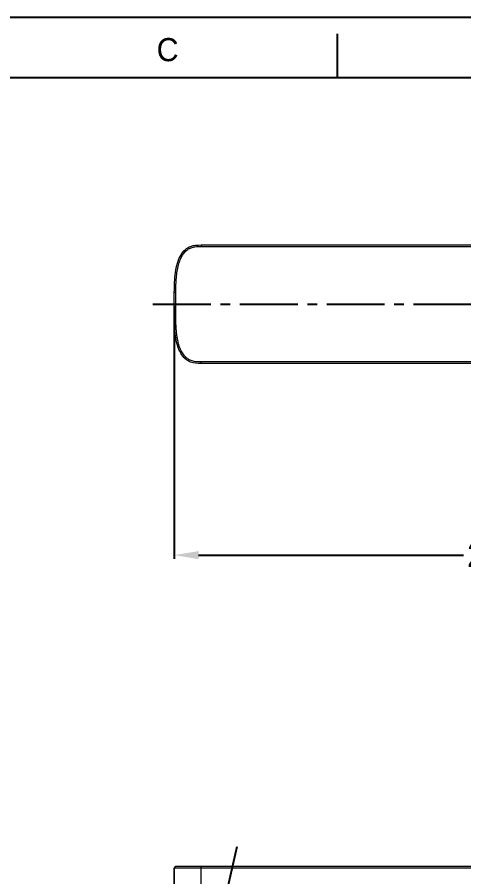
# Model space of a CAD drawing. Extents: x 16036 to 31646, y -36012 to -17126.
# Drawn here: x 16283.1 to 16430, y -17409.1 to -17126.1 of the extents above; entities that cross this region are included whole.
import ezdxf

# ---------------------------------------------------------------- set-up
doc = ezdxf.new("R2010")
doc.units = 0
doc.header["$MEASUREMENT"] = 0
doc.linetypes.add('CENTER2', pattern=[28.575, 19.05, -3.175, 3.175, -3.175])
doc.layers.get('0').update_dxf_attribs({"color": 3, "linetype": 'CONTINUOUS'})
doc.layers.get('DEFPOINTS').update_dxf_attribs({"linetype": 'CONTINUOUS'})
doc.layers.add('5', color=2, linetype='CONTINUOUS', lineweight=9)
doc.layers.add('CENTER', color=1, linetype='CENTER2')
doc.layers.add('FORM', color=7, linetype='CONTINUOUS')
doc.styles.add('ARIAL', font='arial.ttf')
doc.styles.get("Standard").update_dxf_attribs({"font": 'Gulim.ttf'})
doc.dimstyles.new('ISO-25', dxfattribs={"dimtxt": 8, "dimasz": 8, "dimexe": 1.25, "dimexo": 0.625, "dimgap": 1.5, "dimtad": 1, "dimtih": 1, "dimtoh": 1, "dimdec": 1, "dimdsep": 46, "dimtxsty": 'ARIAL', "dimcen": 0, "dimclrd": 3, "dimclre": 3, "dimclrt": 4, "dimadec": 0, "dimazin": 0, "dimtfac": 1, "dimtdec": 1, "dimtmove": 0, "dimatfit": 3, "dimfxl": 1, "dimarcsym": 0})

# ---------------------------------------------------------------- blocks, each defined once
blk = doc.blocks.new('*D100')
at = {"layer": '5', "color": 3, "lineweight": -2, "transparency": 16777216}
blk.add_line((16530.06, -17678.74), (16530.06, -17641.99), dxfattribs=at)
for start, end in [(257.45817, 262.85002), (263.88448, 269.54183)]:
    blk.add_arc((16530.06, -16642.81), 1000.43, start, end, dxfattribs=at)
at = {"layer": '5', "color": 3, "transparency": 16777216}
for points in [[(16312.52, -17620.67), (16313.11, -17618.07), (16305.02, -17617.6)], [(16522.07, -17641.88), (16522.06, -17644.54), (16530.06, -17643.24)]]:
    blk.add_solid(points, dxfattribs=at)
at = {"layer": 'DEFPOINTS', "color": 0, "transparency": 16777216}
for p in [(16355.43, -17399.24), (16454.47, -17640.38), (16530.06, -17679.36), (16288.59, -17688.76), (16530.06, -17745.28)]:
    blk.add_point(p, dxfattribs=at)
at = {"layer": '5', "color": 4, "transparency": 16777216, "insert": (16414.51, -17636.55), "char_height": 8, "attachment_point": 5, "style": 'ARIAL'}
blk.add_mtext('13°', dxfattribs=at)
blk = doc.blocks.new('*D101')
at = {"layer": '5', "color": 3, "lineweight": -2, "transparency": 16777216}
for p, q in [((16334.81, -17221.23), (16334.81, -17304.46)), ((16555.31, -17221.23), (16555.31, -17304.46)), ((16342.81, -17303.21), (16429.97, -17303.21)), ((16547.31, -17303.21), (16460.16, -17303.21))]:
    blk.add_line(p, q, dxfattribs=at)
at = {"layer": '5', "color": 3, "transparency": 16777216}
for points in [[(16342.81, -17301.88), (16342.81, -17304.54), (16334.81, -17303.21)], [(16547.31, -17301.88), (16547.31, -17304.54), (16555.31, -17303.21)]]:
    blk.add_solid(points, dxfattribs=at)
at = {"layer": 'DEFPOINTS', "color": 0, "transparency": 16777216}
for p in [(16334.81, -17220.6), (16555.31, -17220.6), (16555.31, -17303.21)]:
    blk.add_point(p, dxfattribs=at)
at = {"layer": '5', "color": 4, "transparency": 16777216, "insert": (16445.06, -17303.21), "char_height": 8, "attachment_point": 5, "style": 'ARIAL'}
blk.add_mtext('220.5', dxfattribs=at)

msp = doc.modelspace()

# ---------------------------------------------------------------- linework, layer by layer
at = {"linetype": 'Continuous', "lineweight": 18}
for p, q in [((16343.63, -17201.1), (16532.85, -17201.1)), ((16343.63, -17201.1), (16343.63, -17201.6)), ((16334.83, -17216.67), (16335.33, -17216.67)), ((16334.83, -17224.53), (16335.33, -17224.53)), ((16343.63, -17240.1), (16343.63, -17239.6)), ((16532.85, -17240.1), (16343.63, -17240.1)), ((16334.81, -17406.26), (16334.81, -17412.35)), ((16343.63, -17406.26), (16343.63, -17405.76)), ((16532.85, -17405.76), (16343.63, -17405.76))]:
    msp.add_line(p, q, dxfattribs=at)
at = {"linetype": 'Continuous', "lineweight": 13}
for p, q in [((16343.63, -17201.6), (16439.4, -17201.6)), ((16440.78, -17239.6), (16343.63, -17239.6)), ((16532.85, -17406.26), (16343.63, -17406.26))]:
    msp.add_line(p, q, dxfattribs=at)
at = {"linetype": 'Continuous', "lineweight": 18}
for major_axis, start_param, end_param in [((0, -0.5), 3.141593, 4.712389), ((0, 0.5), 0, 0.3779)]:
    msp.add_ellipse((16335.33, -17406.26), major_axis=major_axis, ratio=0.999966, start_param=start_param, end_param=end_param, dxfattribs=at)
for points, knots in [([(16334.83, -17216.67), (16334.85, -17214.46), (16334.96, -17209.8), (16336.66, -17204.01), (16339.89, -17201.17), (16342.43, -17201.11), (16343.63, -17201.1)], [0, 0, 0, 0, 0.240618, 0.503955, 0.767292, 1, 1, 1, 1]), ([(16343.63, -17240.1), (16342.43, -17240.09), (16339.89, -17240.03), (16336.66, -17237.2), (16334.96, -17231.4), (16334.85, -17226.75), (16334.83, -17224.53)], [0, 0, 0, 0, 0.232708, 0.496045, 0.759382, 1, 1, 1, 1]), ([(16334.96, -17405.91), (16334.93, -17405.93), (16334.89, -17405.99), (16334.84, -17406.08), (16334.82, -17406.17), (16334.81, -17406.23), (16334.81, -17406.26)], [0, 0, 0, 0, 0.262687, 0.519979, 0.766998, 1, 1, 1, 1])]:
    msp.add_open_spline(points, degree=3, knots=knots, dxfattribs=at)
at = {"linetype": 'Continuous', "lineweight": 13}
for points, degree in [([(16335.33, -17216.67), (16335.33, -17215.99), (16335.35, -17214.61), (16335.43, -17212.48), (16335.65, -17210.25), (16336.03, -17208.2), (16336.58, -17206.36), (16337.29, -17204.79), (16338.16, -17203.52), (16339.21, -17202.55), (16340.42, -17201.94), (16341.6, -17201.67), (16342.68, -17201.6), (16343.32, -17201.6), (16343.63, -17201.6)], 3), ([(16335.33, -17224.53), (16335.32, -17224.26), (16335.32, -17223.71), (16335.32, -17222.95), (16335.31, -17222.13), (16335.31, -17221.19), (16335.31, -17220.19), (16335.31, -17219.11), (16335.32, -17217.95), (16335.32, -17217.11), (16335.33, -17216.67)], 3), ([(16343.63, -17239.6), (16343.12, -17239.6), (16342.14, -17239.6), (16340.63, -17239.35), (16339.42, -17238.78), (16338.38, -17237.92), (16337.44, -17236.69), (16336.69, -17235.13), (16336.19, -17233.59), (16335.88, -17232.2), (16335.68, -17230.96), (16335.54, -17229.84), (16335.46, -17228.83), (16335.4, -17227.92), (16335.37, -17227.1), (16335.35, -17226.37), (16335.34, -17225.7), (16335.33, -17225.09), (16335.33, -17224.71), (16335.33, -17224.53)], 3), ([(16334.83, -17412.35), (16334.83, -17406.26)], 1)]:
    msp.add_open_spline(points, degree=degree, dxfattribs=at)
at = {"linetype": 'Continuous', "lineweight": 18}
for points, degree in [([(16334.83, -17224.53), (16334.82, -17223.24), (16334.81, -17220.6), (16334.82, -17217.97), (16334.83, -17216.67)], 3), ([(16334.83, -17406.26), (16334.82, -17406.26), (16334.81, -17406.26), (16334.81, -17406.26)], 3), ([(16334.81, -17406.26), (16334.81, -17406.26), (16334.82, -17406.26), (16334.83, -17406.26)], 3), ([(16335.14, -17405.8), (16334.96, -17405.91)], 1), ([(16343.63, -17405.76), (16343.12, -17405.76), (16342.14, -17405.76), (16340.63, -17405.76), (16339.42, -17405.76), (16338.38, -17405.76), (16337.44, -17405.76), (16336.69, -17405.76), (16336.19, -17405.76), (16335.88, -17405.76), (16335.68, -17405.76), (16335.54, -17405.76), (16335.46, -17405.76), (16335.4, -17405.76), (16335.37, -17405.76), (16335.35, -17405.76), (16335.34, -17405.76), (16335.33, -17405.76), (16335.33, -17405.76), (16335.33, -17405.76)], 3), ([(16343.63, -17412.64), (16343.63, -17406.26)], 1)]:
    msp.add_open_spline(points, degree=degree, dxfattribs=at)
at = {"linetype": 'Continuous', "lineweight": 13}
msp.add_open_spline([(16343.63, -17406.26), (16342.43, -17406.26), (16339.89, -17406.26), (16336.66, -17406.26), (16334.96, -17406.26), (16334.85, -17406.26), (16334.83, -17406.26)], degree=3, knots=[0, 0, 0, 0, 0.232708, 0.496045, 0.759382, 1, 1, 1, 1], dxfattribs=at)
at = {"layer": 'CENTER'}
for p, q in [((16327.81, -17220.6), (16562.31, -17220.6)), ((16355.43, -17399.24), (16288.59, -17688.76))]:
    msp.add_line(p, q, dxfattribs=at)
at = {"layer": 'FORM', "color": 7, "linetype": 'Continuous'}
for p, q in [((16036.1, -17126.1), (16630.1, -17126.1)), ((16388.5, -17146.1), (16388.5, -17131.57)), ((16610.1, -17146.1), (16056.1, -17146.1))]:
    msp.add_line(p, q, dxfattribs=at)

# ---------------------------------------------------------------- texts
at = {"layer": 'FORM', "insert": (16332.62, -17136.84), "char_height": 7.62, "attachment_point": 5}
msp.add_mtext_dynamic_manual_height_columns('C', width=10, gutter_width=12.5, heights=[0], dxfattribs=at)

# ---------------------------------------------------------------- dimensions: what is measured, and where the dimension line sits
at = {"layer": '5'}
dim = msp.add_linear_dim(base=(16555.31, -17303.21), p1=(16334.81, -17220.6), p2=(16555.31, -17220.6), dimstyle='ISO-25', override={"dimtad": 0}, dxfattribs=at)
dim.commit()
dim.dimension.update_dxf_attribs({"geometry": '*D101', "text_midpoint": (16445.06, -17303.21)})
dim = msp.add_angular_dim_2l(base=(16454.47, -17640.38), line1=((16530.06, -17679.36), (16530.06, -17745.28)), line2=((16355.43, -17399.24), (16288.59, -17688.76)), dimstyle='ISO-25', dxfattribs=at)
dim.commit()
dim.dimension.update_dxf_attribs({"geometry": '*D100', "text_midpoint": (16414.51, -17636.55), "dimtype": 162})

doc.saveas('drawing.dxf')
